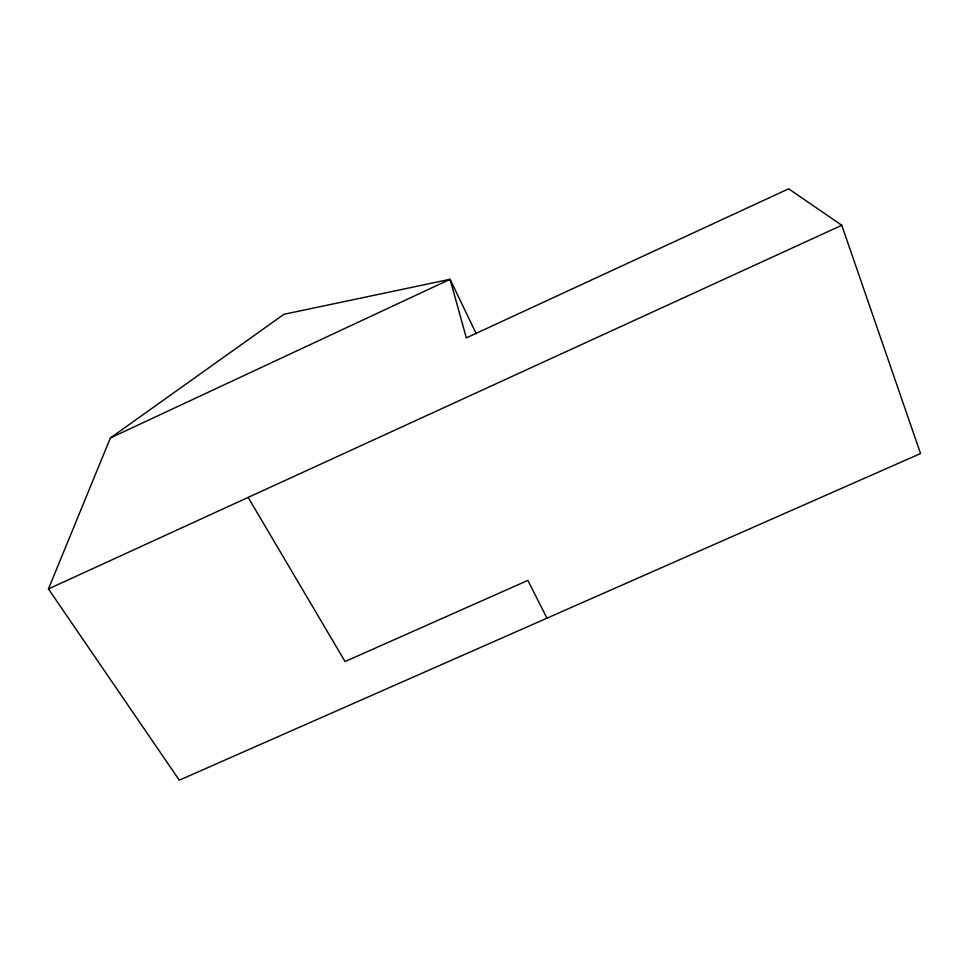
<?xml version="1.0" encoding="UTF-8"?>
<svg xmlns="http://www.w3.org/2000/svg" width="969" height="969" viewBox="0 0 969 969"><rect width="100%" height="100%" fill="white"/><g stroke="black" fill="none" stroke-linecap="round" stroke-linejoin="round"><path stroke-width="1.45" d="M110.369 437.964L450.064 279.302L466.343 337.878L788.657 188.81L841.782 225.292L920.55 453.553L179.301 780.19L48.45 588.946L110.369 437.964L283.953 314.295L450.064 279.302L476.239 333.711M48.45 588.946L841.782 225.292M248.149 497.4L345.061 661.536L527.875 580.395L546.976 618.174"/></g></svg>
